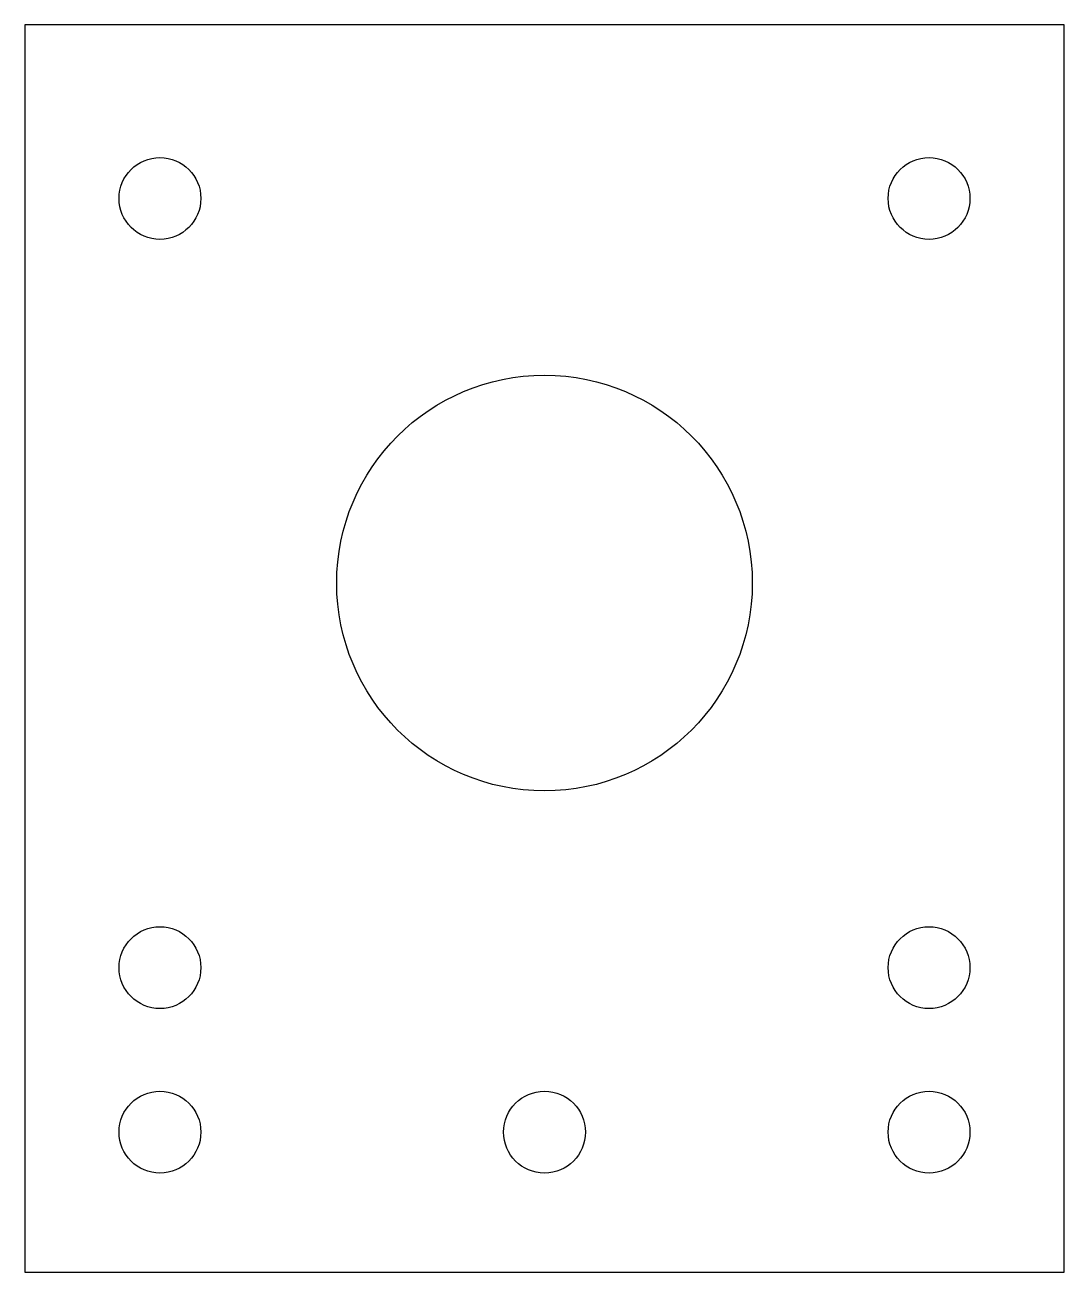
# Model space of a CAD drawing. Header units: millimetres. Extents: x 0.6 to 64.1, y 0.5 to 76.7.
import ezdxf

# ---------------------------------------------------------------- set-up
doc = ezdxf.new("R2010")
doc.units = ezdxf.units.MM
doc.layers.add('Default', color=7, linetype='Continuous')

msp = doc.modelspace()

# ---------------------------------------------------------------- linework, layer by layer
at = {"layer": 'Default', "color": 7, "linetype": 'Continuous'}
for p, q in [((64.093, 76.665), (0.593, 76.665)), ((0.593, 76.665), (0.593, 0.465)), ((64.093, 76.665), (0.593, 76.665)), ((0.593, 76.665), (0.593, 0.465)), ((64.093, 0.465), (64.093, 76.665)), ((64.093, 0.465), (64.093, 76.665)), ((0.593, 0.465), (64.093, 0.465)), ((0.593, 0.465), (64.093, 0.465))]:
    msp.add_line(p, q, dxfattribs=at)
for centre, radius in [((8.843, 66.065), 2.5), ((8.843, 66.065), 2.5), ((55.843, 66.065), 2.5), ((55.843, 66.065), 2.5), ((32.343, 42.565), 12.7), ((32.343, 42.565), 12.7), ((8.843, 19.065), 2.5), ((8.843, 19.065), 2.5), ((55.843, 19.065), 2.5), ((55.843, 19.065), 2.5), ((8.843, 9.015), 2.5), ((8.843, 9.015), 2.5), ((32.343, 9.015), 2.5), ((32.343, 9.015), 2.5), ((55.843, 9.015), 2.5), ((55.843, 9.015), 2.5)]:
    msp.add_circle(centre, radius, dxfattribs=at)

doc.saveas('drawing.dxf')
